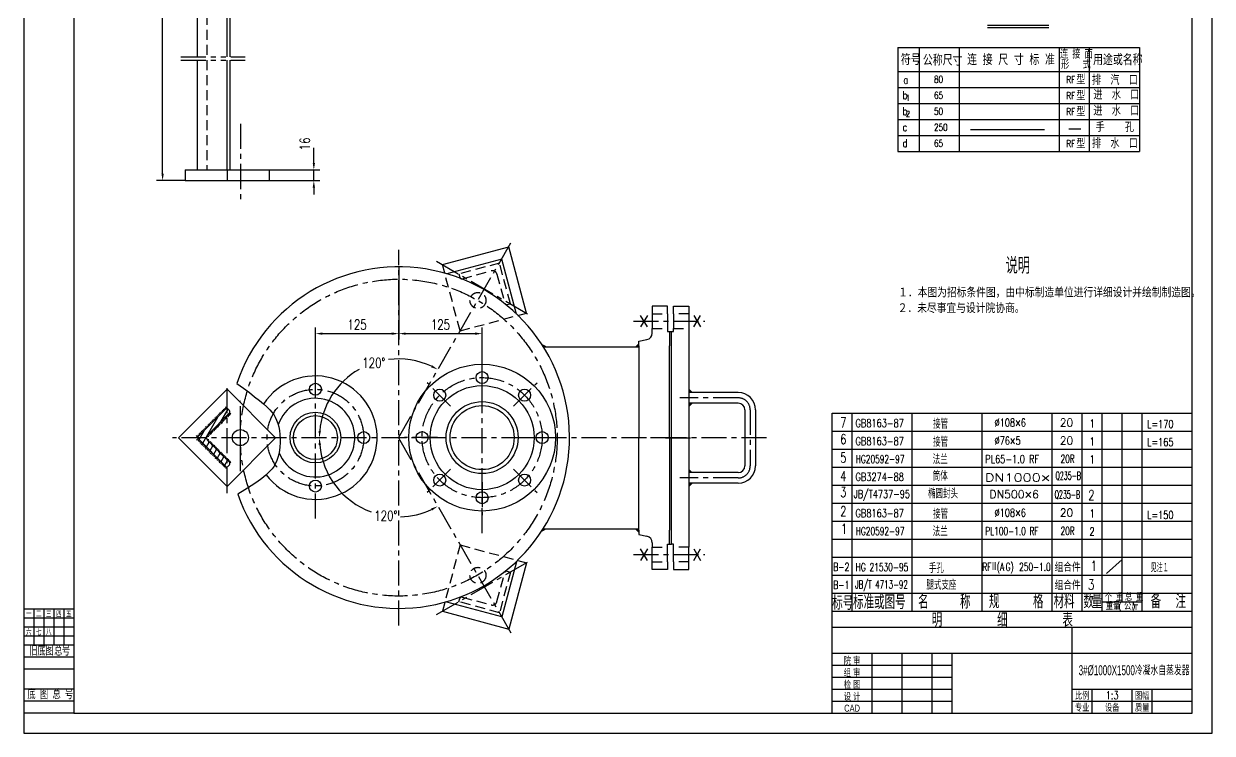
# Model space of a CAD drawing. Extents: x 0 to 5883, y 0 to 2523.
# Drawn here: x 4101 to 5883, y 0 to 1064 of the extents above; entities that cross this region are included whole.
import ezdxf
from ezdxf.enums import TextEntityAlignment as Align

# ---------------------------------------------------------------- set-up
doc = ezdxf.new("R2010")
doc.units = 0
doc.header["$LTSCALE"] = 30
doc.header["$MEASUREMENT"] = 0
for name, pattern in [('CENTER', [2, 1.25, -0.25, 0.25, -0.25]), ('DASHED', [0.75, 0.5, -0.25]), ('PHANTOM', [2.5, 1.25, -0.25, 0.25, -0.25, 0.25, -0.25])]:
    doc.linetypes.add(name, pattern=pattern)
doc.layers.get('0').update_dxf_attribs({"linetype": 'CONTINUOUS'})
doc.layers.get('DEFPOINTS').update_dxf_attribs({"linetype": 'CONTINUOUS'})
for name, color, linetype in [('00', 7, 'CONTINUOUS'), ('1', 1, 'CONTINUOUS'), ('border', 7, 'CONTINUOUS'), ('TK-02', 1, 'CONTINUOUS'), ('TK-03', 3, 'CONTINUOUS'), ('YHBLX', 1, 'CONTINUOUS'), ('YHBORD', 7, 'CONTINUOUS'), ('YHCENTER', 4, 'CENTER'), ('YHDASHED', 2, 'DASHED'), ('YHDIM', 1, 'CONTINUOUS'), ('YHJH', 1, 'CONTINUOUS'), ('YHPHANTOM', 6, 'PHANTOM'), ('YHPMX', 1, 'CONTINUOUS'), ('YHSOLID', 7, 'CONTINUOUS'), ('YHTEXT', 3, 'CONTINUOUS'), ('YHTHIN', 1, 'CONTINUOUS'), ('YHXDHX', 4, 'CENTER'), ('文字', 3, 'CONTINUOUS')]:
    doc.layers.add(name, color=color, linetype=linetype)
doc.styles.add('HZKT', font='ROMANS', dxfattribs={"width": 0.75, "bigfont": 'HZKT'})
doc.styles.add('SIMPLEX', font='romans.shx', dxfattribs={"width": 0.75, "bigfont": 'hztxt.shx'})
doc.styles.add('UMHZ', font='ROMANS.shx', dxfattribs={"width": 0.75, "bigfont": 'gbcbig.shx'})
doc.styles.add('中大图框', font='azd tukuang.shx', dxfattribs={"width": 0.67, "bigfont": 'tukuang.shx'})
doc.dimstyles.get("Standard").update_dxf_attribs({"dimtxt": 0.18, "dimasz": 0.18, "dimexe": 0.18, "dimexo": 0.0625, "dimgap": 0.09, "dimtad": 0, "dimtih": 1, "dimtoh": 1, "dimdec": 4, "dimzin": 0, "dimdsep": 46, "dimtxsty": 'Standard', "dimcen": 0.09, "dimadec": 0, "dimazin": 0, "dimtfac": 1, "dimtdec": 4, "dimtofl": 0, "dimtmove": 0, "dimatfit": 3, "dimfxl": 0, "dimtolj": 1, "dimtzin": 0, "dimarcsym": 0})

# ---------------------------------------------------------------- blocks, each defined once
blk = doc.blocks.new('14941')
at = {"layer": 'YHSOLID'}
blk.add_lwpolyline([(0, 0), (63, 0), (63, 5.3, 0.414214), (60.3, 8), (15, 8, -0.414214), (8, 15), (8, 60.3, 0.414214), (5.3, 63), (0, 63)], format="xyb", close=True, dxfattribs=at)
blk = doc.blocks.new('*D9')
at = {"layer": 'DEFPOINTS', "color": 0}
for p in [(4663.6, 599), (4788.6, 599), (4788.6, 553.1)]:
    blk.add_point(p, dxfattribs=at)
at = {"layer": 'YHDIM', "color": 1, "lineweight": -2}
for p, q in [((4663.6, 599), (4663.6, 608)), ((4788.6, 553.1), (4788.6, 608)), ((4674.1, 599), (4778.1, 599))]:
    blk.add_line(p, q, dxfattribs=at)
at = {"layer": 'YHDIM', "color": 1}
for points in [[(4674.1, 600.8), (4674.1, 597.3), (4663.6, 599)], [(4778.1, 600.8), (4778.1, 597.3), (4788.6, 599)]]:
    blk.add_solid(points, dxfattribs=at)
blk = doc.blocks.new('*D10')
at = {"layer": 'DEFPOINTS', "color": 0}
for p in [(4663.6, 699.1), (4663.6, 599), (4538.6, 535.6)]:
    blk.add_point(p, dxfattribs=at)
at = {"layer": 'YHDIM', "color": 1, "lineweight": -2}
for p, q in [((4663.6, 699.1), (4663.6, 590)), ((4538.6, 535.6), (4538.6, 608)), ((4549.1, 599), (4653.1, 599))]:
    blk.add_line(p, q, dxfattribs=at)
at = {"layer": 'YHDIM', "color": 1}
for points in [[(4549.1, 600.8), (4549.1, 597.3), (4538.6, 599)], [(4653.1, 600.8), (4653.1, 597.3), (4663.6, 599)]]:
    blk.add_solid(points, dxfattribs=at)
blk = doc.blocks.new('A$C29BD17D1')
at = {"layer": 'YHTEXT', "style": 'UMHZ', "width": 0.75}
blk.add_text('RFⅢ(A·G)\u3000250-1.0', height=12, dxfattribs=at).set_placement((0, 0))
blk = doc.blocks.new('*D48')
at = {"layer": 'DEFPOINTS', "color": 0}
for p in [(4309.5, 1444.4), (4309.5, 1444.4), (4343.1, 828.4)]:
    blk.add_point(p, dxfattribs=at)
at = {"layer": 'YHDIM', "color": 1, "lineweight": -2}
for p, q in [((4309.5, 1444.4), (4318.5, 1444.4)), ((4309.5, 838.9), (4309.5, 1433.9)), ((4343.1, 828.4), (4300.5, 828.4))]:
    blk.add_line(p, q, dxfattribs=at)
at = {"layer": 'YHDIM', "color": 1}
for points in [[(4307.7, 1433.9), (4311.2, 1433.9), (4309.5, 1444.4)], [(4307.7, 838.9), (4311.2, 838.9), (4309.5, 828.4)]]:
    blk.add_solid(points, dxfattribs=at)
blk = doc.blocks.new('*D49')
at = {"layer": 'DEFPOINTS', "color": 0}
for p in [(4469.1, 844.4), (4536.2, 844.4), (4469.1, 828.4)]:
    blk.add_point(p, dxfattribs=at)
at = {"layer": 'YHDIM', "color": 1, "lineweight": -2}
for p, q in [((4536.2, 854.9), (4536.2, 877.4)), ((4469.1, 844.4), (4545.2, 844.4)), ((4536.2, 828.4), (4536.2, 844.4)), ((4469.1, 828.4), (4545.2, 828.4)), ((4536.2, 817.9), (4536.2, 807.4))]:
    blk.add_line(p, q, dxfattribs=at)
at = {"layer": 'YHDIM', "color": 1}
for points in [[(4534.5, 854.9), (4538, 854.9), (4536.2, 844.4)], [(4534.5, 817.9), (4538, 817.9), (4536.2, 828.4)]]:
    blk.add_solid(points, dxfattribs=at)

msp = doc.modelspace()

# ---------------------------------------------------------------- hatches: boundary and pattern name
at = {"layer": 'YHPMX'}
h = msp.add_hatch(dxfattribs=at)
h.set_pattern_fill('LINE', color=256, scale=60, angle=60, style=0)
h.set_pattern_definition([(60, (4101.285, 0), (-6.49519, 3.75), [])])
edge = h.paths.add_edge_path()
edge.add_line((4361.4, 443.11), (4405.95, 398.56))
edge.add_line((4405.95, 398.56), (4409.72, 402.33))
edge.add_arc((4407.84, 404.21), 2.67, 315, 405)
edge.add_line((4409.72, 406.1), (4377.67, 438.16))
edge.add_arc((4382.62, 443.11), 7, 135, 225, ccw=False)
edge.add_line((4377.67, 448.05), (4409.72, 480.11))
edge.add_arc((4407.84, 482), 2.67, 315, 405)
edge.add_line((4409.72, 483.88), (4405.95, 487.65))
edge.add_line((4405.95, 487.65), (4361.4, 443.11))

# ---------------------------------------------------------------- linework, layer by layer
at = {"color": 1, "linetype": 'ByBlock'}
for radius, start, end in [(118.36, 65.0846, 97.13657), (118.36, 119.81461, 174.9154), (118.3, 185.08692, 249.8015), (118.3, 271.5963, 294.91308)]:
    msp.add_arc((4662.93, 442.74), radius, start, end, dxfattribs=at)
for points in [[(4713.6, 551.64), (4711.98, 548.53), (4722.11, 545.24)], [(4546.78, 453.15), (4543.29, 453.31), (4544.57, 442.74)], [(4543.34, 432.17), (4546.84, 432.33), (4544.62, 442.74)], [(4711.96, 337), (4713.57, 333.89), (4722.08, 340.29)]]:
    msp.add_solid(points, dxfattribs=at)
at = {"layer": '00', "color": 7, "linetype": 'Continuous', "lineweight": 30}
msp.add_line((5313.28, 159), (5853.28, 159), dxfattribs=at)
at = {"layer": '00', "color": 7, "linetype": 'Continuous', "lineweight": 25}
for p, q in [((5673.28, 30), (5673.28, 159)), ((5313.28, 120), (5853.28, 120)), ((5313.28, 120), (5853.28, 120)), ((5313.28, 30), (5853.28, 30))]:
    msp.add_line(p, q, dxfattribs=at)
at = {"layer": '00', "linetype": 'Continuous', "lineweight": 25}
msp.add_line((5493.28, 30), (5493.28, 120), dxfattribs=at)
at = {"layer": '1', "color": 1, "linetype": 'Continuous'}
for p, q in [((5373.28, 30), (5373.28, 120)), ((5418.28, 30), (5418.28, 120)), ((5463.28, 30), (5463.28, 120)), ((5313.28, 102), (5493.28, 102)), ((5313.28, 84), (5493.28, 84)), ((5313.28, 66), (5493.28, 66)), ((5703.28, 48), (5703.28, 66)), ((5313.28, 48), (5493.28, 48)), ((5703.28, 30), (5703.28, 48)), ((5763.28, 30), (5763.28, 48))]:
    msp.add_line(p, q, dxfattribs=at)
at = {"layer": '1', "color": 1, "linetype": 'Continuous', "lineweight": 25}
for p, q in [((5673.28, 66), (5853.28, 66)), ((5763.28, 48), (5763.28, 66)), ((5793.28, 30), (5793.28, 66)), ((5673.28, 48), (5853.28, 48))]:
    msp.add_line(p, q, dxfattribs=at)
at = {"layer": 'DEFPOINTS', "color": 0, "linetype": 'ByBlock'}
for p in [(4835.21, 741.14), (4572.26, 518.82), (4324.08, 442.74), (4324.08, 442.74), (4662.93, 442.74), (4662.93, 442.74), (5156.13, 442.74), (5156.13, 442.74), (4572.3, 366.7), (4835.21, 144.34)]:
    msp.add_point(p, dxfattribs=at)
at = {"layer": 'TK-02'}
msp.add_point((4116.28, 186), dxfattribs=at)
msp.add_point((4116.28, 186), dxfattribs=at)
msp.add_point((4116.28, 186), dxfattribs=at)
at = {"layer": 'TK-03'}
for p in [(4131.28, 186), (4131.28, 186), (4131.28, 186), (4146.28, 186), (4146.28, 186), (4146.28, 186), (4161.28, 186), (4161.28, 186), (4161.28, 186)]:
    msp.add_point(p, dxfattribs=at)
at = {"layer": 'YHBLX'}
msp.add_lwpolyline([(4420.78, 524.33), (4430.61, 517.23), (4439.52, 510.63), (4447.49, 504.51), (4454.53, 498.88), (4460.64, 493.74), (4465.83, 489.08), (4470.08, 484.92), (4473.4, 481.23), (4476.09, 477.61), (4478.45, 473.6), (4480.47, 469.21), (4482.16, 464.45), (4483.52, 459.3), (4484.54, 453.77), (4485.23, 447.86), (4485.58, 441.57), (4485.61, 435.25), (4485.3, 429.26), (4484.66, 423.61), (4483.7, 418.27), (4482.4, 413.27), (4480.77, 408.6), (4478.82, 404.25), (4476.53, 400.23), (4473.54, 396.2), (4469.45, 391.82), (4464.28, 387.09), (4458.01, 382.01), (4450.66, 376.58), (4442.21, 370.79), (4432.68, 364.65), (4422.06, 358.17)], dxfattribs=at)
at = {"layer": 'YHBORD', "color": 1}
msp.add_lwpolyline([(4101.28, 0), (5883.28, 0), (5883.28, 2523), (4101.28, 2523)], close=True, dxfattribs=at)
at = {"layer": 'YHBORD'}
msp.add_lwpolyline([(4176.28, 30), (5853.28, 30), (5853.28, 2493), (4176.28, 2493)], close=True, dxfattribs=at)
at = {"layer": 'YHCENTER'}
for p, q in [((4426.06, 913.33), (4426.06, 797.94)), ((4662.93, 442.74), (4835.21, 741.14)), ((4663.56, 161.58), (4663.56, 724.63)), ((4720.31, 707.67), (4863.2, 625.18)), ((5015.58, 617.74), (5122.27, 617.74)), ((4788.56, 299.68), (4788.56, 581.72)), ((4538.56, 322.03), (4538.56, 564.29)), ((4406.06, 359.97), (4406.06, 524.96)), ((5172.56, 502.74), (5085.24, 502.74)), ((4426.06, 392.67), (4426.06, 498.05)), ((5190.56, 484.74), (5190.56, 400.74)), ((5215.09, 442.74), (4324.08, 442.74)), ((4662.93, 442.74), (4835.21, 144.34)), ((5078.56, 442.74), (5014.56, 442.74)), ((5078.56, 442.74), (5014.56, 442.74)), ((5078.56, 442.74), (5014.56, 442.74)), ((5078.56, 442.74), (5014.56, 442.74)), ((5063.56, 442.74), (5107.56, 442.74)), ((5063.56, 442.74), (5107.56, 442.74)), ((5172.56, 382.74), (5085.24, 382.74)), ((5015.58, 267.74), (5122.27, 267.74)), ((4720.31, 177.81), (4863.2, 260.31))]:
    msp.add_line(p, q, dxfattribs=at)
for centre, radius in [((4663.56, 443.11), 237.5), ((4788.56, 443.11), 90), ((4538.56, 443.11), 72.5)]:
    msp.add_circle(centre, radius, dxfattribs=at)
for centre, start, end in [((5172.56, 484.74), 0, 90), ((5172.56, 400.74), 270, 0)]:
    msp.add_arc(centre, 18, start, end, dxfattribs=at)
at = {"layer": 'YHDASHED'}
for p, q in [((4375.62, 1549.61), (4375.62, 1014.11)), ((4375.62, 1009.11), (4375.62, 844.43)), ((4755.58, 603.21), (4732.41, 689.67)), ((4755.58, 603.21), (4842.24, 626.43)), ((5043.56, 628.74), (5066.56, 628.74)), ((5043.56, 628.74), (5066.56, 628.74)), ((5098.56, 628.74), (5075.56, 628.74)), ((5043.56, 606.74), (5066.56, 606.74)), ((5075.56, 606.74), (5098.56, 606.74)), ((4755.58, 282.27), (4732.41, 195.81)), ((4755.58, 282.27), (4842.24, 259.05)), ((5043.56, 278.74), (5066.56, 278.74)), ((5098.56, 278.74), (5075.56, 278.74)), ((5043.56, 256.74), (5066.56, 256.74)), ((5043.56, 256.74), (5066.56, 256.74)), ((5098.56, 256.74), (5075.56, 256.74))]:
    msp.add_line(p, q, dxfattribs=at)
for points in [[(4814.63, 704.78), (4753.78, 688.47), (4755.16, 683.32, 0.4142136), (4758.43, 681.43), (4802.21, 693.17, -0.4142136), (4810.79, 688.22), (4822.52, 644.43, 0.4142136), (4825.79, 642.54), (4830.94, 643.92)], [(4814.63, 180.71), (4753.78, 197.01), (4755.16, 202.16, -0.4142136), (4758.43, 204.05), (4802.21, 192.32, 0.4142136), (4810.79, 197.27), (4822.52, 241.06, -0.4142136), (4825.79, 242.94), (4830.94, 241.56)]]:
    msp.add_lwpolyline(points, format="xyb", close=True, dxfattribs=at)
for centre in [(4782.31, 648.79), (4782.31, 236.7)]:
    msp.add_circle(centre, 12, dxfattribs=at)
at = {"layer": 'YHDIM'}
for p, q in [((5520.77, 905.12), (5631.97, 905.12)), ((5668.13, 906.03), (5686.21, 906.03)), ((4536.24, 854.93), (4536.24, 866.18)), ((5724.95, 239.38), (5748.21, 260.68))]:
    msp.add_line(p, q, dxfattribs=at)
at = {"layer": 'YHJH'}
for p, q in [((5343.28, 183), (5343.28, 480)), ((5433.28, 183), (5433.28, 480)), ((5538.28, 183), (5538.28, 480)), ((5643.28, 183), (5643.28, 480)), ((5688.28, 183), (5688.28, 480)), ((5718.28, 183), (5718.28, 480)), ((5748.28, 197.1), (5748.28, 480)), ((5778.28, 183), (5778.28, 480)), ((5313.28, 453), (5853.28, 453)), ((5313.28, 426), (5853.28, 426)), ((5313.28, 399), (5853.28, 399)), ((5313.28, 372), (5853.28, 372)), ((5313.28, 345), (5853.28, 345)), ((5313.28, 318), (5853.28, 318)), ((5313.28, 291), (5853.28, 291)), ((5313.28, 264), (5853.28, 264)), ((5313.28, 237), (5853.28, 237)), ((5313.28, 210), (5853.28, 210)), ((5718.58, 197.1), (5778.28, 197.1)), ((5313.28, 183), (5853.28, 183))]:
    msp.add_line(p, q, dxfattribs=at)
at = {"layer": 'YHPHANTOM'}
for p, q in [((4336.73, 1014.11), (4433.13, 1014.11)), ((4336.73, 1009.11), (4433.13, 1009.11))]:
    msp.add_line(p, q, dxfattribs=at)
at = {"layer": 'YHPMX'}
for p, q in [((5069.56, 602.24), (5072.56, 602.24)), ((4397.98, 479.68), (4396.28, 481.51)), ((4399.58, 481.28), (4398.07, 483.18)), ((4401.24, 482.94), (4399.86, 484.97)), ((4402.59, 484.29), (4401.28, 486.1)), ((4403.93, 485.63), (4402.94, 487.51)), ((4405.95, 487.65), (4403.97, 488.8)), ((4380.78, 462.48), (4379.4, 464.5)), ((4382.76, 464.46), (4380.87, 466.49)), ((4384.36, 466.06), (4382.66, 467.89)), ((4385.96, 467.66), (4384.45, 469.56)), ((4387.62, 469.32), (4386.24, 471.35)), ((4389.67, 471.37), (4387.77, 473.39)), ((4391.27, 472.97), (4389.56, 474.8)), ((4392.87, 474.57), (4391.35, 476.46)), ((4394.53, 476.23), (4393.15, 478.25)), ((4394.01, 464.45), (4395.8, 462.9)), ((4396.38, 478.08), (4394.49, 480.11)), ((4395.78, 466.22), (4397.78, 463.99)), ((4397.01, 467.45), (4399.06, 465.52)), ((4398.29, 468.73), (4400.34, 466.93)), ((4399.44, 469.89), (4401.24, 468.34)), ((4400.89, 471.34), (4402.9, 469.11)), ((4402.12, 472.57), (4404.18, 470.64)), ((4403.4, 473.84), (4405.46, 472.05)), ((4404.56, 475), (4406.35, 473.45)), ((4406.06, 476.44), (4408.06, 474.21)), ((4407.29, 477.67), (4409.34, 475.75)), ((4408.57, 478.95), (4410.62, 477.15)), ((4409.72, 480.11), (4411.52, 478.56)), ((4362.37, 444.07), (4360.47, 446.09)), ((4363.96, 445.66), (4362.26, 447.5)), ((4365.56, 447.26), (4364.05, 449.16)), ((4367.23, 448.93), (4365.84, 450.95)), ((4369.21, 450.91), (4367.31, 452.93)), ((4370.81, 452.51), (4369.1, 454.34)), ((4372.4, 454.11), (4370.89, 456)), ((4374.07, 455.77), (4372.68, 457.79)), ((4375.92, 457.62), (4374.02, 459.65)), ((4377.52, 459.22), (4375.82, 461.05)), ((4379.12, 460.82), (4377.61, 462.71)), ((4377.67, 448.05), (4379.79, 446.95)), ((4379.85, 450.3), (4381.86, 448.07)), ((4381.08, 451.53), (4383.14, 449.6)), ((4382.36, 452.81), (4384.42, 451.01)), ((4383.52, 453.97), (4385.31, 452.41)), ((4385.1, 455.54), (4387.1, 453.31)), ((4386.33, 456.77), (4388.38, 454.85)), ((4387.61, 458.05), (4389.66, 456.25)), ((4388.76, 459.21), (4390.56, 457.66)), ((4390.34, 460.79), (4392.35, 458.55)), ((4391.57, 462.02), (4393.63, 460.09)), ((4392.85, 463.29), (4394.91, 461.5)), ((4362.37, 441.42), (4360.47, 439.39)), ((4363.96, 439.82), (4362.26, 437.99)), ((4365.56, 438.22), (4364.05, 436.33)), ((4367.23, 436.56), (4365.84, 434.54)), ((4369.21, 434.58), (4367.31, 432.55)), ((4370.81, 432.98), (4369.1, 431.15)), ((4372.4, 431.38), (4370.89, 429.48)), ((4374.07, 429.72), (4372.68, 427.69)), ((4375.92, 427.86), (4374.02, 425.84)), ((4375.92, 445.15), (4378.76, 445.16)), ((4375.92, 440.33), (4378.76, 440.33)), ((4377.67, 437.43), (4379.79, 438.54)), ((4379.85, 435.19), (4381.86, 437.42)), ((4381.08, 433.96), (4383.14, 435.88)), ((4382.36, 432.68), (4384.42, 434.48)), ((4383.52, 431.52), (4385.31, 433.07)), ((4385.1, 429.94), (4387.1, 432.17)), ((4386.33, 428.71), (4388.38, 430.64)), ((4387.61, 427.43), (4389.66, 429.23)), ((4388.76, 426.28), (4390.56, 427.83)), ((4377.52, 426.26), (4375.82, 424.43)), ((4379.12, 424.66), (4377.61, 422.77)), ((4380.78, 423), (4379.4, 420.98)), ((4382.76, 421.02), (4380.87, 419)), ((4384.36, 419.42), (4382.66, 417.59)), ((4385.96, 417.82), (4384.45, 415.93)), ((4387.62, 416.16), (4386.24, 414.14)), ((4389.67, 414.11), (4387.77, 412.09)), ((4391.27, 412.52), (4389.56, 410.68)), ((4390.34, 424.7), (4392.35, 426.93)), ((4392.87, 410.92), (4391.35, 409.02)), ((4391.57, 423.47), (4393.63, 425.4)), ((4392.85, 422.19), (4394.91, 423.99)), ((4394.01, 421.03), (4395.8, 422.58)), ((4395.78, 419.26), (4397.78, 421.49)), ((4397.01, 418.03), (4399.06, 419.96)), ((4398.29, 416.75), (4400.34, 418.55)), ((4399.44, 415.6), (4401.24, 417.15)), ((4400.89, 414.15), (4402.9, 416.38)), ((4402.12, 412.92), (4404.18, 414.84)), ((4403.4, 411.64), (4405.46, 413.44)), ((4404.56, 410.48), (4406.35, 412.03)), ((4406.06, 409.04), (4408.06, 411.27)), ((4394.53, 409.25), (4393.15, 407.23)), ((4396.38, 407.4), (4394.49, 405.38)), ((4397.98, 405.8), (4396.28, 403.97)), ((4399.58, 404.2), (4398.07, 402.31)), ((4401.24, 402.54), (4399.86, 400.52)), ((4402.59, 401.2), (4401.28, 399.38)), ((4403.93, 399.85), (4402.94, 397.98)), ((4405.95, 397.83), (4403.97, 396.69)), ((4407.29, 407.81), (4409.34, 409.74)), ((4408.57, 406.53), (4410.62, 408.33)), ((4409.72, 405.37), (4411.52, 406.92))]:
    msp.add_line(p, q, dxfattribs=at)
at = {"layer": 'YHSOLID'}
for p, q in [((4361.4, 1535.39), (4361.4, 1014.11)), ((4405.95, 1436.41), (4405.95, 1014.11)), ((4410.44, 1431.93), (4410.44, 1014.11)), ((5546.48, 1061.44), (5638.36, 1061.44)), ((5411.77, 1028.06), (5411.77, 872.06)), ((5411.77, 1028.06), (5773.99, 1028.06)), ((5773.99, 1028.06), (5773.99, 872.06)), ((4361.4, 1009.11), (4361.4, 844.43)), ((4405.95, 1009.11), (4405.95, 844.43)), ((4410.44, 1009.11), (4410.44, 844.43)), ((4343.06, 844.43), (4469.06, 844.43)), ((4343.06, 844.43), (4343.06, 828.43)), ((4406.06, 844.43), (4406.06, 828.43)), ((4469.06, 844.43), (4469.06, 828.43)), ((4343.06, 828.43), (4469.06, 828.43)), ((4728.92, 702.7), (4828.41, 729.36)), ((4855.07, 629.87), (4828.41, 729.36)), ((4732.41, 689.67), (4728.92, 702.7)), ((4818.17, 710.9), (4735.57, 688.77)), ((4840.3, 628.3), (4818.17, 710.9)), ((4842.24, 626.43), (4855.07, 629.87)), ((5036.3, 626.46), (5026.26, 609.03)), ((5036.3, 609.03), (5026.26, 626.46)), ((5066.56, 640.24), (5043.56, 640.24)), ((5043.56, 640.24), (5043.56, 628.74)), ((5066.56, 640.24), (5043.56, 640.24)), ((5043.56, 640.24), (5043.56, 628.74)), ((5043.56, 628.74), (5043.56, 606.74)), ((5066.56, 628.74), (5066.56, 640.24)), ((5066.56, 628.74), (5066.56, 640.24)), ((5066.56, 628.74), (5066.56, 606.74)), ((5075.56, 640.24), (5098.56, 640.24)), ((5075.56, 628.74), (5075.56, 640.24)), ((5075.56, 628.74), (5075.56, 606.74)), ((5098.56, 640.24), (5098.56, 628.74)), ((5098.56, 628.74), (5098.56, 606.74)), ((5106.13, 609.03), (5116.18, 626.46)), ((5106.13, 626.46), (5116.18, 609.03)), ((5043.56, 599.84), (5043.56, 606.74)), ((5066.56, 606.74), (5066.56, 602.24)), ((5075.56, 602.24), (5075.56, 606.74)), ((5098.56, 606.74), (5098.56, 278.74)), ((5023.56, 587.49), (5035.64, 590.06)), ((5066.56, 602.24), (5069.56, 602.24)), ((5069.56, 602.24), (5069.56, 580.99)), ((5069.56, 602.24), (5072.56, 602.24)), ((5072.56, 283.24), (5072.56, 602.24)), ((5072.56, 602.24), (5075.56, 602.24)), ((4880.36, 579.24), (5023.56, 579.24)), ((5023.56, 580.99), (5023.56, 587.49)), ((5023.56, 580.99), (5023.56, 442.74)), ((5069.56, 442.74), (5069.56, 580.99)), ((4406.06, 515.57), (4333.22, 442.74)), ((4478.89, 442.74), (4406.06, 515.57)), ((5172.56, 510.74), (5098.56, 510.74)), ((5172.56, 494.74), (5098.56, 494.74)), ((5182.56, 484.74), (5182.56, 400.74)), ((5198.56, 484.74), (5198.56, 400.74)), ((5313.28, 480), (5853.28, 480)), ((4406.06, 369.91), (4333.22, 442.74)), ((4478.89, 442.74), (4406.06, 369.91)), ((5023.56, 304.49), (5023.56, 442.74)), ((5069.56, 442.74), (5069.56, 304.49)), ((5172.56, 390.74), (5098.56, 390.74)), ((5172.56, 374.74), (5098.56, 374.74)), ((4879.9, 306.24), (5023.56, 306.24)), ((5023.56, 304.49), (5023.56, 297.99)), ((5069.56, 283.24), (5069.56, 304.49)), ((5023.56, 297.99), (5035.64, 295.43)), ((5043.56, 285.64), (5043.56, 278.74)), ((5036.3, 276.46), (5026.26, 259.03)), ((5036.3, 259.03), (5026.26, 276.46)), ((5043.56, 256.74), (5043.56, 278.74)), ((5066.56, 278.74), (5066.56, 283.24)), ((5066.56, 283.24), (5069.56, 283.24)), ((5066.56, 256.74), (5066.56, 278.74)), ((5069.56, 283.24), (5072.56, 283.24)), ((5075.56, 283.24), (5072.56, 283.24)), ((5075.56, 278.74), (5075.56, 283.24)), ((5075.56, 256.74), (5075.56, 278.74)), ((5098.56, 256.74), (5098.56, 278.74)), ((5106.13, 259.03), (5116.18, 276.46)), ((5106.13, 276.46), (5116.18, 259.03)), ((4840.3, 257.18), (4818.17, 174.58)), ((4855.07, 255.61), (4828.41, 156.12)), ((4842.24, 259.05), (4855.07, 255.61)), ((5043.56, 245.24), (5043.56, 256.74)), ((5043.56, 245.24), (5043.56, 256.74)), ((5066.56, 256.74), (5066.56, 245.24)), ((5066.56, 256.74), (5066.56, 245.24)), ((5075.56, 256.74), (5075.56, 245.24)), ((5098.56, 245.24), (5098.56, 256.74)), ((5066.56, 245.24), (5043.56, 245.24)), ((5066.56, 245.24), (5043.56, 245.24)), ((5075.56, 245.24), (5098.56, 245.24)), ((4818.17, 174.58), (4735.57, 196.72)), ((4732.41, 195.81), (4728.92, 182.78)), ((4728.92, 182.78), (4828.41, 156.12))]:
    msp.add_line(p, q, dxfattribs=at)
at = {"layer": 'YHSOLID', "color": 7}
msp.add_line((5313.28, 30), (5313.28, 480), dxfattribs=at)
at = {"layer": 'YHSOLID'}
for centre, radius in [((4788.56, 443.11), 110), ((4788.56, 533.11), 9), ((4538.56, 515.61), 9), ((4788.56, 443.11), 78), ((4724.92, 506.74), 9), ((4852.2, 506.74), 9), ((4788.56, 443.11), 54), ((4788.56, 443.11), 48), ((4538.56, 443.11), 38), ((4538.56, 443.11), 33), ((4426.06, 443.11), 12), ((4611.06, 443.11), 9), ((4698.56, 443.11), 9), ((4878.56, 443.11), 9), ((4538.56, 370.61), 9), ((4724.92, 379.47), 9), ((4852.2, 379.47), 9), ((4788.56, 353.11), 9)]:
    msp.add_circle(centre, radius, dxfattribs=at)
for centre, radius, start, end in [((4663.56, 443.11), 256, 199.37722, 161.50235), ((5033.56, 599.84), 10, 282, 360), ((4538.56, 443.11), 92.5, 216.98816, 147.02182), ((4538.56, 443.11), 59, 202.59995, 161.08139), ((5172.56, 484.74), 26, 0, 90), ((5172.56, 484.74), 10, 0, 90), ((5172.56, 400.74), 10, 270, 0), ((5172.56, 400.74), 26, 270, 0), ((5033.56, 285.64), 10, 0, 78)]:
    msp.add_arc(centre, radius, start, end, dxfattribs=at)
for points in [[(4880.36, 579.24), (4886.36, 579.24), (4877.09, 584.27)], [(5023.56, 579.24), (5017.56, 579.24), (5023.56, 585.24)], [(5098.56, 510.74), (5104.56, 510.74), (5098.56, 516.74)], [(5098.56, 494.74), (5104.56, 494.74), (5098.56, 488.74)], [(5098.56, 390.74), (5104.56, 390.74), (5098.56, 396.74)], [(5098.56, 374.74), (5104.56, 374.74), (5098.56, 368.74)], [(4879.9, 306.24), (4885.9, 306.24), (4876.63, 301.21)], [(5023.56, 306.24), (5017.56, 306.24), (5023.56, 300.24)]]:
    msp.add_solid(points, dxfattribs=at)
at = {"layer": 'YHTEXT'}
for p, q in [((5546.48, 1057.84), (5638.36, 1057.84)), ((5443.99, 1028.06), (5443.99, 872.06)), ((5503.99, 1028.06), (5503.99, 872.06)), ((5653.99, 1028.06), (5653.99, 872.06)), ((5698.99, 1028.06), (5698.99, 872.06)), ((5503.99, 1004.06), (5503.99, 872.06)), ((5411.77, 896.06), (5773.99, 896.06)), ((5411.77, 896.06), (5773.99, 896.06))]:
    msp.add_line(p, q, dxfattribs=at)
at = {"layer": 'YHTHIN'}
for p, q in [((5411.77, 992.06), (5773.99, 992.06)), ((5411.77, 968.06), (5773.99, 968.06)), ((5411.77, 944.06), (5773.99, 944.06)), ((5411.77, 920.06), (5773.99, 920.06)), ((5411.77, 872.06), (5773.99, 872.06)), ((4176.28, 186), (4101.28, 186)), ((4116.37, 186), (4116.37, 132)), ((4131.37, 186), (4131.37, 132)), ((4146.37, 186), (4146.37, 132)), ((4161.37, 186), (4161.37, 132)), ((4176.28, 172.5), (4101.28, 172.5)), ((4176.28, 159), (4101.28, 159)), ((4176.28, 145.5), (4101.28, 145.5)), ((4176.28, 132), (4101.28, 132)), ((4176.28, 114), (4101.28, 114)), ((4176.28, 114), (4101.28, 114)), ((4176.28, 96), (4101.28, 96)), ((4176.28, 66), (4101.28, 66)), ((4176.28, 66), (4101.28, 66)), ((4176.28, 48), (4101.28, 48)), ((4176.28, 48), (4101.28, 48)), ((4176.28, 30), (4101.28, 30))]:
    msp.add_line(p, q, dxfattribs=at)
at = {"layer": 'YHXDHX'}
for p, q in [((4788.56, 509.93), (4788.56, 559.5)), ((4741.31, 490.35), (4706.25, 525.41)), ((4835.81, 490.35), (4870.86, 525.41)), ((4721.74, 443.11), (4672.16, 443.11)), ((4855.38, 443.11), (4904.96, 443.11)), ((4741.31, 395.86), (4706.25, 360.8)), ((4835.81, 395.86), (4870.86, 360.8)), ((4788.56, 376.28), (4788.56, 326.71))]:
    msp.add_line(p, q, dxfattribs=at)

# ---------------------------------------------------------------- block references
at = {"layer": 'YHSOLID', "rotation": 315.0000000000048}
msp.add_blockref('14941', (4361.4, 443.11), dxfattribs=at)
at = {"layer": 'YHTEXT', "xscale": 0.8999999999996362, "zscale": 0.9}
msp.add_blockref('A$C29BD17D1', (5538.6, 243.38), dxfattribs=at)

# ---------------------------------------------------------------- texts
at = {"color": 3, "linetype": 'ByBlock', "char_height": 15, "attachment_point": 5, "style": 'UMHZ'}
for insert in [(4626.15, 555.24), (4644.15, 325.94)]:
    msp.add_mtext('120°', dxfattribs=dict(at, insert=insert))
at = {"layer": 'border', "color": 3, "linetype": 'Continuous', "style": 'UMHZ', "width": 0.75}
msp.add_text('1:3', height=12, dxfattribs=at).set_placement((5733.28, 57), align=Align.MIDDLE)
at = {"layer": 'TK-03', "style": 'HZKT', "width": 0.7}
for s, p in [('一', (4108.78, 178.72)), ('二', (4123.78, 178.72)), ('三', (4138.78, 178.72)), ('四', (4153.78, 178.72)), ('五', (4168.78, 178.72)), ('六', (4108.78, 152.11)), ('七', (4123.78, 152.11)), ('八', (4138.78, 152.11))]:
    msp.add_text(s, height=9, dxfattribs=at).set_placement(p, align=Align.MIDDLE)
for s, p in [('旧', (4109.9, 116.47)), ('底', (4121.75, 116.47)), ('图', (4133.61, 116.47)), ('总', (4146.82, 116.47)), ('号', (4158.48, 116.47)), ('   底 图 总 号 ', (4085.65, 51.14))]:
    msp.add_text(s, height=13.5, dxfattribs=at).set_placement(p)
at = {"layer": 'YHDIM', "color": 3, "style": 'UMHZ', "width": 0.75}
msp.add_text('16', height=15, rotation=90, dxfattribs=at).set_placement((4530.24, 883.5), align=Align.CENTER)
for p in [(4601.06, 605.03), (4726.06, 605.03)]:
    msp.add_text('125', height=15, dxfattribs=at).set_placement(p, align=Align.CENTER)
at = {"layer": 'YHDIM', "width": 0.75}
for s, height, style, p in [('L=170', 12, 'UMHZ', (5785.53, 457.52)), ('L=165', 12, 'UMHZ', (5785.53, 430.42)), ('L=150', 12, 'UMHZ', (5785.53, 321.15)), ('1', 15, 'SIMPLEX', (5700.9, 243.24)), ('见注１', 12, 'UMHZ', (5791.04, 241.69))]:
    msp.add_text(s, height=height, dxfattribs=dict(at, style=style)).set_placement(p)
at = {"layer": 'YHJH', "style": 'SIMPLEX', "width": 0.75}
for s, height, p in [('标', 21, (5313.58, 185.1)), ('号', 21, (5329.18, 184.8)), ('标准或图号', 21, (5344.78, 186)), ('名    称', 21, (5442.28, 186.6)), ('规', 21, (5548.48, 187.2)), ('格', 21, (5614.48, 187.2)), ('材料', 21, (5645.38, 187.2)), ('数', 21, (5690.08, 187.2)), ('量', 21, (5702.68, 187.2)), ('个 重', 10.8, (5722.18, 198)), ('重量 公斤', 10.8, (5723.68, 184.8)), ('总 重', 10.8, (5752.48, 198.3)), ('备  注', 21, (5790.88, 187.2)), ('          明       细       表', 21, (5345.38, 159.3)), ('(', 7.5, (5742.88, 186.3)), (')', 7.5, (5763.88, 186.6))]:
    msp.add_text(s, height=height, dxfattribs=at).set_placement(p)
at = {"layer": 'YHTEXT'}
for s, height, style, width, p in [('符号', 16.5, 'SIMPLEX', 0.75, (5416.41, 1001.62)), ('公称尺寸', 16.5, 'SIMPLEX', 0.75, (5449.38, 1000.88)), ('连 接 尺 寸 标 准', 16.5, 'SIMPLEX', 0.75, (5515.83, 1001.62)), ('连 接 面', 12, 'SIMPLEX', 0.75, (5655.23, 1011.51)), ('用途或名称', 16.5, 'SIMPLEX', 0.75, (5704.65, 1001.46)), ('形   式', 12, 'SIMPLEX', 0.75, (5656.71, 996)), ('a', 12, 'SIMPLEX', 0.75, (5420.3, 973.41)), ('80', 10.5, 'SIMPLEX', 0.75, (5466.21, 975.14)), ('RF', 10.5, 'SIMPLEX', 0.75, (5664.59, 974.41)), ('型', 13.5, 'SIMPLEX', 0.75, (5679.55, 972.61)), ('排  汽  口', 13.5, 'SIMPLEX', 0.75, (5703, 972.1)), ('b', 12, 'SIMPLEX', 0.75, (5419.07, 950.64)), ('型', 13.5, 'SIMPLEX', 0.75, (5679.55, 948.61)), ('进  水  口', 13.5, 'SIMPLEX', 0.75, (5705.07, 950)), ('65', 10.5, 'SIMPLEX', 0.75, (5466.21, 951.14)), ('RF', 10.5, 'SIMPLEX', 0.75, (5664.59, 950.41)), ('b', 12, 'SIMPLEX', 0.75, (5419.07, 926.64)), ('50', 10.5, 'SIMPLEX', 0.75, (5466.21, 927.14)), ('RF', 10.5, 'SIMPLEX', 0.75, (5664.59, 926.41)), ('型', 13.5, 'SIMPLEX', 0.75, (5679.55, 924.61)), ('进  水  口', 13.5, 'SIMPLEX', 0.75, (5705.07, 926)), ('c', 12, 'SIMPLEX', 0.75, (5419.07, 902.64)), ('250', 10.5, 'SIMPLEX', 0.75, (5466.21, 903.14)), ('手    孔', 13.5, 'SIMPLEX', 0.75, (5708.39, 901.26)), ('型', 13.5, 'SIMPLEX', 0.75, (5679.55, 876.61)), ('排  水  口', 13.5, 'SIMPLEX', 0.75, (5703, 877.13)), ('d', 12, 'SIMPLEX', 0.75, (5419.07, 878.64)), ('65', 10.5, 'SIMPLEX', 0.75, (5466.21, 879.14)), ('RF', 10.5, 'SIMPLEX', 0.75, (5664.59, 878.41)), ('说明', 24.375, 'SIMPLEX', 0.75, (5573.44, 688.83)), ('１．本图为招标条件图，由中标制造单位进行详细设计并绘制制造图。', 15, 'SIMPLEX', 0.75, (5412.34, 653.33)), ('２．未尽事宜与设计院协商。', 15, 'SIMPLEX', 0.75, (5411.73, 629.85)), ('7', 15, 'UMHZ', 0.75, (5325.32, 458.53)), ('GB8163-87', 12, 'UMHZ', 0.75, (5348.44, 458.89)), ('接管', 15, 'UMHZ', 0.75, (5464.62, 456.56)), ('%%C108×6', 12, 'UMHZ', 0.75, (5556.84, 459.59)), ('1', 12, 'UMHZ', 0.75, (5699.33, 458.23)), ('6', 15, 'UMHZ', 0.75, (5325.32, 433.38)), ('接管', 15, 'UMHZ', 0.75, (5464.62, 429.56)), ('GB8163-87', 12, 'UMHZ', 0.75, (5348.44, 431.89)), ('%%C76×5', 12, 'UMHZ', 0.75, (5556.84, 432.59)), ('1', 12, 'UMHZ', 0.75, (5699.33, 431.23)), ('5', 15, 'UMHZ', 0.75, (5325.32, 405.72)), ('HG20592-97', 12, 'UMHZ', 0.678089, (5348.86, 404.98)), ('法兰', 15, 'UMHZ', 0.75, (5464.1, 403.22)), ('PL65-1.0 RF', 12, 'UMHZ', 0.75, (5543, 404.95)), ('1', 12, 'UMHZ', 0.75, (5699.33, 404.49)), ('4', 15, 'UMHZ', 0.75, (5325.32, 378.05)), ('筒体', 15, 'UMHZ', 0.75, (5464.3, 378.27)), ('GB3274-88', 12, 'UMHZ', 0.75, (5348.44, 378.27)), ('3', 15, 'UMHZ', 0.75, (5325.32, 354.1)), ('椭圆封头', 15, 'UMHZ', 0.75, (5457.1, 352)), ('2', 15, 'UMHZ', 0.75, (5697.28, 349.54)), ('2', 15, 'UMHZ', 0.75, (5325.32, 325.23)), ('GB8163-87', 12, 'UMHZ', 0.75, (5348.44, 323.89)), ('接管', 15, 'UMHZ', 0.75, (5464.62, 321.56)), ('%%C108×6', 12, 'UMHZ', 0.75, (5556.84, 324.59)), ('1', 12, 'UMHZ', 0.75, (5699.33, 323.23)), ('1', 15, 'UMHZ', 0.75, (5326.58, 298.82)), ('HG20592-97', 12, 'UMHZ', 0.678089, (5348.86, 296.98)), ('法兰', 15, 'UMHZ', 0.75, (5464.1, 295.22)), ('PL100-1.0 RF', 12, 'UMHZ', 0.678089, (5543, 296.95)), ('2', 12, 'UMHZ', 0.75, (5699.33, 296.49)), ('手孔', 15, 'UMHZ', 0.75, (5458.33, 240.29)), ('腿式支座', 15, 'UMHZ', 0.75, (5454.75, 215.18)), ('3', 15, 'UMHZ', 0.75, (5697, 215.23))]:
    msp.add_text(s, height=height, dxfattribs=dict(at, style=style, width=width)).set_placement(p)
at = {"layer": 'YHTEXT', "ltscale": 15, "style": 'UMHZ', "width": 0.75}
for s, p in [('1', (5424.1, 948.21)), ('2', (5424.1, 924.21))]:
    msp.add_text(s, height=8.56, dxfattribs=at).set_placement(p)
at = {"layer": 'YHTEXT', "style": 'UMHZ'}
for s, width, p, p2 in [('20   ', 0.730797, (5654.98, 459.66), (5698, 459.66)), ('20   ', 0.730797, (5654.98, 432.66), (5698, 432.66)), ('20R    ', 0.519118, (5655.96, 405.33), (5698.97, 405.33)), ('Q235-B ', 0.501814, (5648.21, 380.1), (5691.22, 380.1)), ('DN1000×', 1.280445, (5542.5, 377.23), (5641.14, 377.23)), ('JB/T4737-95', 0.678089, (5345.67, 352.58), (5430.14, 352.58)), ('DN500×6   ', 0.857582, (5549.3, 352.24), (5647.94, 352.24)), ('Q235-B ', 0.501814, (5646.92, 351.8), (5689.93, 351.8)), ('20   ', 0.730797, (5654.98, 324.66), (5698, 324.66)), ('20R    ', 0.519118, (5655.96, 297.33), (5698.97, 297.33)), ('B-2', 0.659528, (5315.15, 243.38), (5339.27, 243.38)), ('HG 21530-95 ', 0.588938, (5348.73, 242.95), (5433.2, 242.95)), ('组合件', 1.514252, (5647.01, 242.23), (5685.89, 242.23)), ('B-1', 0.727756, (5315.15, 216.38), (5339.27, 216.38)), ('JB/T 4713-92 ', 0.562066, (5347.71, 216.96), (5432.18, 216.96)), ('组合件', 1.514252, (5647.01, 215.23), (5685.89, 215.23))]:
    msp.add_text(s, height=12, dxfattribs=dict(at, width=width)).set_placement(p, p2, align=Align.FIT)
at = {"layer": '文字', "color": 3, "linetype": 'Continuous', "lineweight": 25, "style": '中大图框'}
for s, height, width, p in [('院 审', 10.5, 0.8, (5343.28, 109.5)), ('组 审', 10.5, 0.8, (5343.28, 91.5)), ('3#%%C1000X1500冷凝水自蒸发器', 15, 0.6, (5766.11, 94.97)), ('检 图', 10.5, 0.8, (5343.28, 73.5)), ('设 计', 10.5, 0.8, (5343.28, 55.5)), ('比例', 10.5, 0.8, (5688.28, 57)), ('图幅', 10.5, 0.8, (5778.28, 57)), ('CAD', 10.5, 0.8, (5343.28, 37.5)), ('专业', 10.5, 0.8, (5688.28, 39)), ('设备', 10.5, 0.8, (5733.28, 39)), ('质量', 10.5, 0.8, (5778.28, 39))]:
    msp.add_text(s, height=height, dxfattribs=dict(at, width=width)).set_placement(p, align=Align.MIDDLE)

# ---------------------------------------------------------------- dimensions: what is measured, and where the dimension line sits
at = {"layer": 'YHDIM'}
for base, p1, p2, picture, middle in [((4309.49, 1444.43), (4343.06, 828.43), (4309.49, 1444.43), '*D48', (4309.49, 1136.43)), ((4536.24, 844.43), (4469.06, 828.43), (4469.06, 844.43), '*D49', (4536.24, 871.43))]:
    dim = msp.add_linear_dim(base=base, p1=p1, p2=p2, angle=90, text=' ', dimstyle='Standard', override={"dimtxt": 15, "dimasz": 10.5, "dimexe": 9, "dimexo": 0, "dimgap": 6, "dimtad": 1, "dimtih": 0, "dimtoh": 0, "dimdec": 1, "dimzin": 8, "dimtxsty": 'UMHZ', "dimcen": 6, "dimclrd": 1, "dimclre": 1, "dimclrt": 3, "dimtdec": 1, "dimtofl": 1, "dimatfit": 2, "dimtvp": 6, "dimtolj": 0}, dxfattribs=at)
    dim.commit()
    dim.dimension.update_dxf_attribs({"geometry": picture, "text_midpoint": middle})
for base, p1, p2, picture, middle in [((4663.56, 599.03), (4538.56, 535.61), (4663.56, 699.11), '*D10', (4609.45, 599.03)), ((4788.56, 599.03), (4663.56, 599.03), (4788.56, 553.11), '*D9', (4679.54, 599.03))]:
    dim = msp.add_linear_dim(base=base, p1=p1, p2=p2, text=' ', dimstyle='Standard', override={"dimtxt": 15, "dimasz": 10.5, "dimexe": 9, "dimexo": 0, "dimgap": 6, "dimtad": 1, "dimtih": 0, "dimtoh": 0, "dimdec": 1, "dimzin": 8, "dimtxsty": 'UMHZ', "dimcen": 6, "dimclrd": 1, "dimclre": 1, "dimclrt": 3, "dimtdec": 1, "dimtofl": 1, "dimatfit": 2, "dimtvp": 6, "dimtolj": 0}, dxfattribs=at)
    dim.commit()
    dim.dimension.update_dxf_attribs({"geometry": picture, "text_midpoint": middle, "dimtype": 160})

doc.saveas('drawing.dxf')
